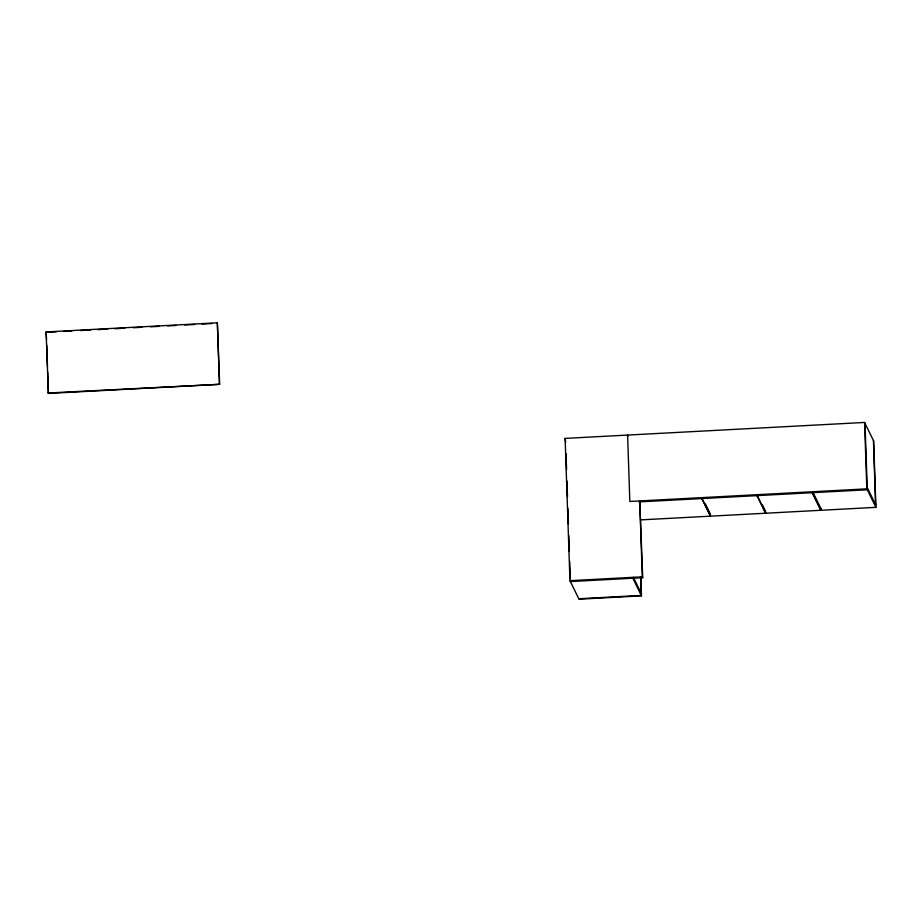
<?xml version="1.0" encoding="UTF-8"?>
<svg xmlns="http://www.w3.org/2000/svg" width="922" height="922" viewBox="0 0 922 922"><rect width="100%" height="100%" fill="white"/><g stroke="black" fill="none" stroke-linecap="round" stroke-linejoin="round"><path stroke-width="1.38" d="M46.1 331.932L217.362 322.804L219.643 384.313L48.382 393.44L46.1 331.932L46.561 339.48M46.319 332.381L56.311 331.839M63.445 331.459L72.008 331.01M80.571 330.549L90.563 330.018M97.697 329.638L107.69 329.108M114.824 328.728L124.816 328.197M133.379 327.736L141.942 327.287M150.505 326.826L159.068 326.365M167.631 325.915L176.194 325.454M184.757 325.005L194.738 324.475M201.872 324.095L211.864 323.553M48.175 392.991L219.643 384.313M640.848 577.184L641.482 595.866L579.004 599.196L569.946 580.676L565.117 438.399L864.582 422.449L873.653 440.958L875.819 504.991M812.42 492.705L821.029 510.281L875.9 507.354L866.83 488.844L629.841 501.464L627.594 435.069L628.032 435.968M638.9 501.902L867.291 489.778L865.02 423.336M640.583 519.893L710.436 516.17L710.355 514.038L705.434 504M762.402 504.83L765.479 511.099L765.548 513.231L710.666 516.159L702.057 498.583M820.707 508.16L820.787 510.292L765.905 513.22L757.296 495.644M569.946 580.676L642.3 576.826L642.738 577.714L570.372 581.563M578.797 598.747L641.263 595.416L640.686 578.175M867.187 487.358L875.831 505.221L875.9 507.354M813.331 493.097L820.096 506.904M812.178 492.717L820.787 510.292M756.939 495.667L765.548 513.231M701.815 498.595L710.436 516.17M633.379 577.333L641.193 593.284M565.117 438.399L565.647 442.168M632.849 578.244L641.482 595.866M873.434 440.52L875.6 504.541M864.582 422.449L866.83 488.844M820.949 508.149L821.029 510.281M642.738 577.714L639.73 500.946L642.3 576.826M566.039 453.659L566.581 469.471M566.972 480.973L567.503 496.774M567.894 508.276L568.425 524.076M568.816 535.578L569.358 551.391M569.692 561.452L570.28 578.693M217.362 322.804L219.424 383.863M46.745 345.151L47.471 366.46M47.667 372.131L48.382 393.44"/></g></svg>
